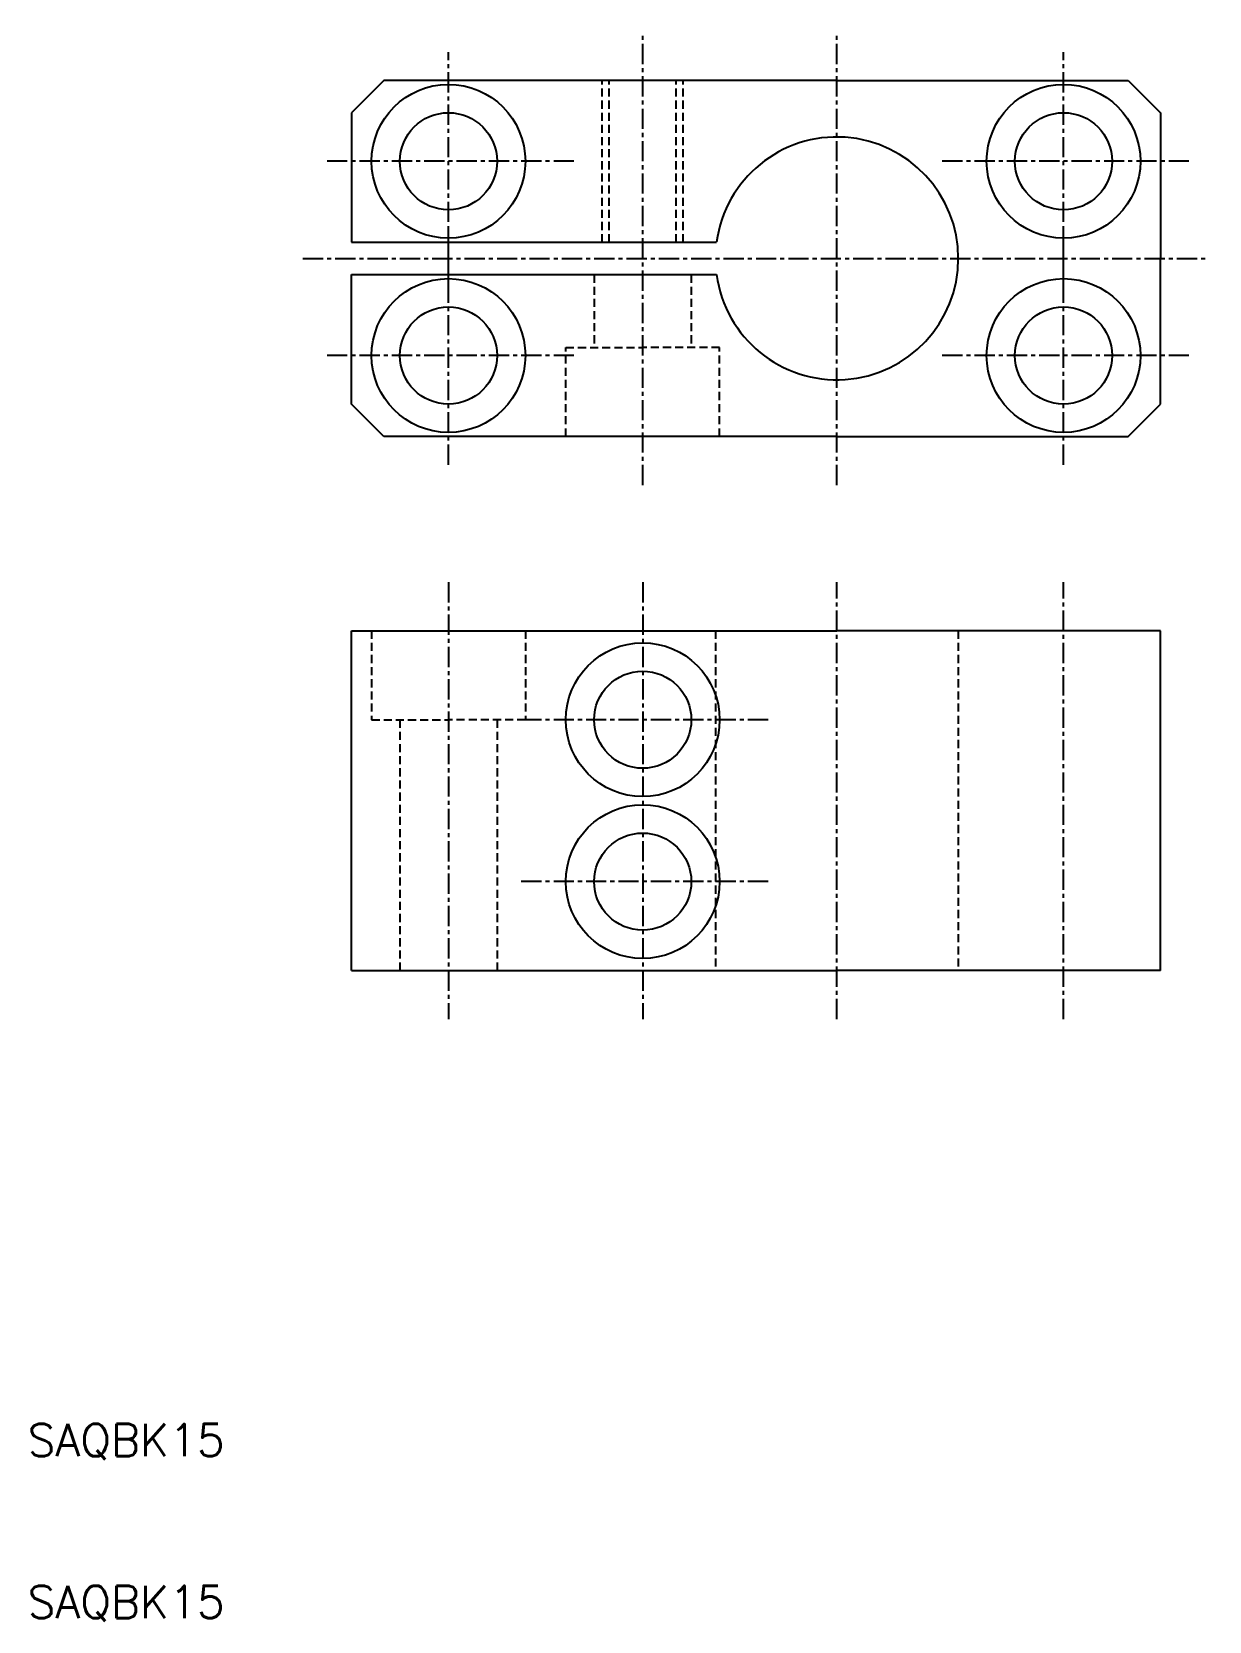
# Model space of a CAD drawing. Extents: x 10.3 to 83, y 9.8 to 108.
import ezdxf

# ---------------------------------------------------------------- set-up
doc = ezdxf.new("R2010")
doc.units = 0
doc.linetypes.add('CENTER', pattern=[2, 1.25, -0.25, 0.25, -0.25])
doc.linetypes.add('DASHED', pattern=[0.75, 0.5, -0.25])
doc.layers.get('0').update_dxf_attribs({"linetype": 'CONTINUOUS'})
doc.layers.add('CENTER', color=1, linetype='CENTER')
doc.styles.get("Standard").update_dxf_attribs({"font": 'txt.shx', "height": 6.4, "bigfont": 'BIGFONT.shx'})

msp = doc.modelspace()

# ---------------------------------------------------------------- linework, layer by layer
for p, q in [((32, 105), (30, 103)), ((60, 105), (32, 105)), ((60, 105), (78, 105)), ((78, 105), (80, 103)), ((30, 103), (30, 95)), ((80, 103), (80, 94)), ((30, 95), (52.567, 95)), ((80, 85), (80, 94)), ((30, 93), (52.567, 93)), ((30, 85), (30, 93)), ((32, 83), (30, 85)), ((78, 83), (80, 85)), ((60, 83), (32, 83)), ((60, 83), (78, 83)), ((30, 71), (60, 71)), ((30, 50), (30, 71)), ((80, 71), (60, 71)), ((80, 50), (80, 71)), ((30, 50), (60, 50)), ((80, 50), (60, 50))]:
    msp.add_line(p, q)
at = {"color": 3, "linetype": 'DASHED'}
for p, q in [((45.5, 95), (45.5, 105)), ((45.933, 95), (45.933, 105)), ((50.067, 95), (50.067, 105)), ((50.5, 95), (50.5, 105)), ((45, 93), (45, 88.5)), ((51, 93), (51, 88.5)), ((43.25, 88.5), (48, 88.5)), ((43.25, 83), (43.25, 88.5)), ((52.75, 88.5), (48, 88.5)), ((52.75, 83), (52.75, 88.5)), ((31.25, 71), (31.25, 65.5)), ((40.75, 71), (40.75, 65.5)), ((52.5, 71), (52.5, 50)), ((67.5, 71), (67.5, 50)), ((31.25, 65.5), (36, 65.5)), ((33, 65.5), (33, 50)), ((40.75, 65.5), (36, 65.5)), ((39, 65.5), (39, 50))]:
    msp.add_line(p, q, dxfattribs=at)
for centre, radius in [((36, 100), 4.75), ((74, 100), 4.75), ((36, 100), 3), ((74, 100), 3), ((36, 88), 4.75), ((74, 88), 4.75), ((36, 88), 3), ((74, 88), 3), ((48, 65.5), 4.75), ((48, 65.5), 3), ((48, 55.5), 4.75), ((48, 55.5), 3)]:
    msp.add_circle(centre, radius)
msp.add_arc((60, 94), 7.5, 187.66226, 172.33774)
at = {"layer": 'CENTER', "color": 1, "linetype": 'CENTER'}
for p, q in [((48, 80), (48, 108)), ((60, 80), (60, 108)), ((36, 92.25), (36, 106.75)), ((74, 92.25), (74, 106.75)), ((43.75, 100), (28.25, 100)), ((81.75, 100), (66.25, 100)), ((36, 81.25), (36, 95.75)), ((74, 81.25), (74, 95.75)), ((27, 94), (83, 94)), ((43.75, 88), (28.25, 88)), ((81.75, 88), (66.25, 88)), ((36, 74), (36, 47)), ((36, 74), (36, 47)), ((48, 74), (48, 47)), ((60, 47), (60, 74)), ((74, 47), (74, 74)), ((55.75, 65.5), (40.25, 65.5)), ((55.75, 55.5), (40.25, 55.5))]:
    msp.add_line(p, q, dxfattribs=at)

# ---------------------------------------------------------------- texts
for p in [(10, 20), (10, 10)]:
    msp.add_text('SAQBK15', height=2).set_placement(p)

doc.saveas('drawing.dxf')
